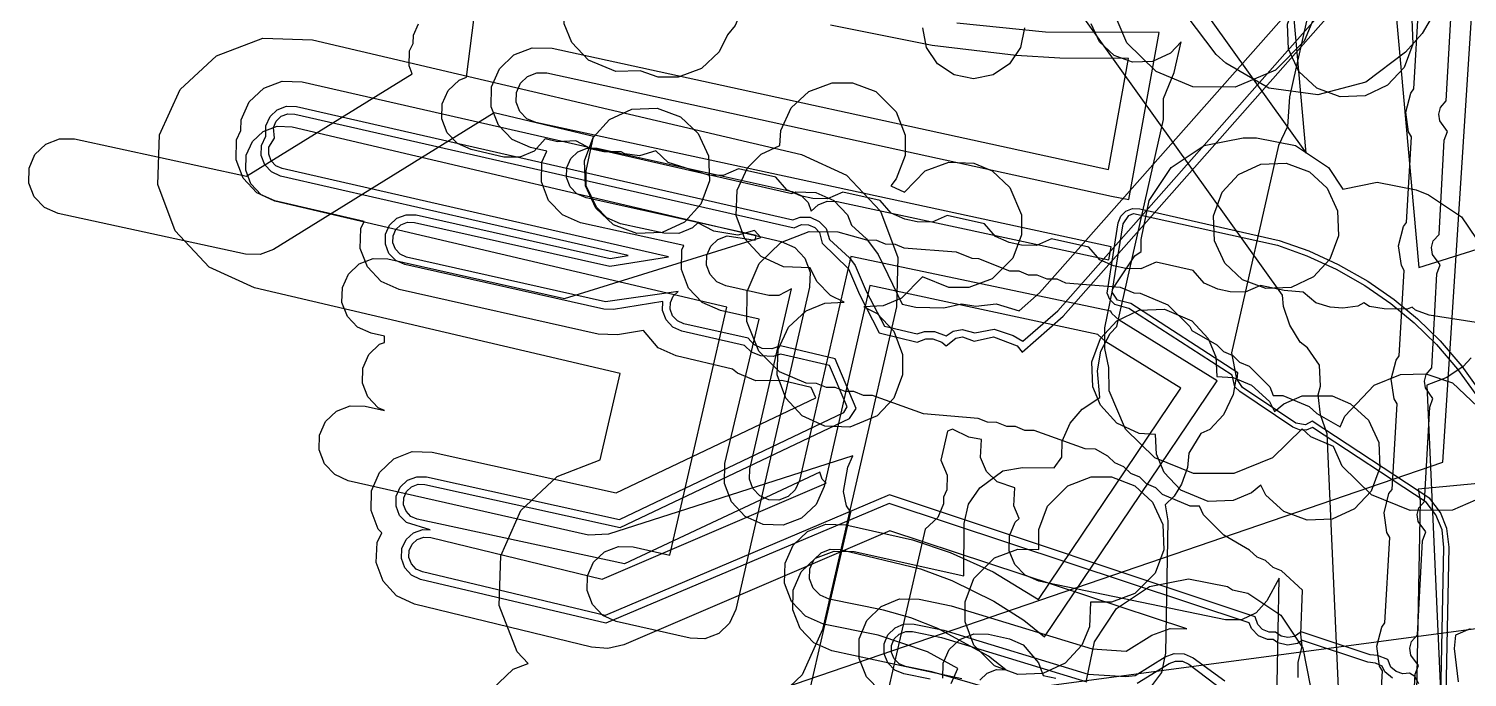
# Model space of a CAD drawing. Header units: metres. Extents: x -3943 to -3664, y 4962 to 6622.
# Drawn here: x -3863.7 to -3807.2, y 5293 to 5318.5 of the extents above; entities that cross this region are included whole.
import ezdxf

# ---------------------------------------------------------------- set-up
doc = ezdxf.new("R2010")
doc.units = ezdxf.units.M
doc.layers.add('AI_GREENING_EXCLUSIONS', color=1, linetype='Continuous')

msp = doc.modelspace()

# ---------------------------------------------------------------- linework, layer by layer
at = {"layer": 'AI_GREENING_EXCLUSIONS'}
for points in [[(-3814.358, 5378.012), (-3812.26, 5345.441), (-3812.079, 5345.189), (-3811.807, 5344.461), (-3811.699, 5343.688), (-3811.79, 5343.335), (-3811.586, 5340.554), (-3811.444, 5340.22), (-3811.437, 5339.44), (-3811.6, 5338.676), (-3811.734, 5338.423), (-3809.107, 5309.119), (-3788.852, 5315.478)], [(-3814.358, 5378.012), (-3812.26, 5345.441), (-3812.079, 5345.189), (-3811.807, 5344.461), (-3811.699, 5343.688), (-3811.79, 5343.335), (-3811.586, 5340.554), (-3811.444, 5340.22), (-3811.437, 5339.44), (-3811.6, 5338.676), (-3811.734, 5338.423), (-3809.107, 5309.119), (-3788.852, 5315.478)], [(-3820.929, 5323.958), (-3813.525, 5313.607), (-3815.681, 5337.655)], [(-3820.929, 5323.958), (-3813.525, 5313.607), (-3815.681, 5337.655)], [(-3793.087, 5304.814), (-3808.696, 5307.247), (-3809.229, 5307.438), (-3809.366, 5307.559), (-3809.563, 5307.475), (-3810.466, 5307.495), (-3811.044, 5307.59), (-3811.262, 5307.726), (-3811.505, 5307.591), (-3812.086, 5307.523), (-3812.584, 5307.564), (-3813.147, 5307.724), (-3813.642, 5308.151), (-3814.397, 5308.212), (-3815.327, 5308.405), (-3815.926, 5308.143), (-3816.511, 5308.157), (-3816.999, 5308.266), (-3817.534, 5308.503), (-3817.965, 5308.995), (-3819.428, 5309.322), (-3820.027, 5309.06), (-3820.612, 5309.074), (-3821.1, 5309.183), (-3821.635, 5309.42), (-3822.066, 5309.911), (-3823.529, 5310.238), (-3824.128, 5309.977), (-3824.713, 5309.991), (-3825.201, 5310.1), (-3825.736, 5310.336), (-3826.167, 5310.828), (-3827.63, 5311.155), (-3828.229, 5310.894), (-3828.814, 5310.907), (-3829.302, 5311.017), (-3829.837, 5311.253), (-3830.268, 5311.745), (-3831.731, 5312.072), (-3832.33, 5311.81), (-3832.915, 5311.824), (-3833.403, 5311.933), (-3833.938, 5312.17), (-3834.368, 5312.661), (-3835.832, 5312.988), (-3836.431, 5312.726), (-3837.016, 5312.74), (-3838.592, 5313.246), (-3839.086, 5313.706), (-3839.718, 5313.503), (-3840.298, 5313.579), (-3840.444, 5313.662), (-3841.117, 5313.655), (-3841.605, 5313.764), (-3842.225, 5314.089), (-3842.947, 5314.058), (-3843.427, 5314.171), (-3843.858, 5313.693), (-3844.429, 5313.449), (-3845.051, 5313.458), (-3846.338, 5313.749), (-3846.873, 5313.987), (-3847.276, 5314.411), (-3847.486, 5314.958), (-3847.471, 5315.543), (-3847.233, 5316.077), (-3846.808, 5316.48), (-3846.524, 5316.589), (-3845.846, 5321.829)], [(-3810.138, 5292.981), (-3810.434, 5293.235), (-3810.547, 5293.459), (-3810.805, 5293.577), (-3811.104, 5293.614), (-3813.673, 5294.464), (-3813.876, 5294.338), (-3814.261, 5294.275), (-3814.641, 5294.364), (-3814.824, 5294.495), (-3815.049, 5294.497), (-3815.408, 5294.65), (-3815.681, 5294.928), (-3815.775, 5295.159), (-3829.912, 5299.848), (-3841.049, 5295.14), (-3848.325, 5296.863), (-3848.679, 5297.028), (-3848.943, 5297.315), (-3849.076, 5297.682), (-3849.059, 5298.072), (-3848.895, 5298.425), (-3848.607, 5298.689), (-3848.241, 5298.823), (-3847.942, 5298.81), (-3848.875, 5299.094), (-3849.145, 5299.376), (-3849.286, 5299.739), (-3849.278, 5300.129), (-3849.121, 5300.487), (-3848.839, 5300.757), (-3848.476, 5300.898), (-3848.086, 5300.89), (-3840.513, 5299.216), (-3831.693, 5303.414), (-3831.558, 5303.641), (-3832.257, 5305.264), (-3834.182, 5305.718), (-3834.464, 5305.621), (-3834.957, 5305.64), (-3835.318, 5305.791), (-3835.599, 5306.047), (-3838.054, 5306.614), (-3838.41, 5306.775), (-3838.676, 5307.06), (-3838.814, 5307.425), (-3838.802, 5307.778), (-3840.749, 5307.463), (-3841.128, 5307.475), (-3848.94, 5309.231), (-3849.296, 5309.389), (-3849.565, 5309.672), (-3849.706, 5310.036), (-3849.696, 5310.426), (-3849.538, 5310.782), (-3849.255, 5311.051), (-3848.891, 5311.192), (-3848.501, 5311.182), (-3840.878, 5309.468), (-3840.162, 5309.584), (-3853.825, 5312.709), (-3854.181, 5312.869), (-3854.449, 5313.153), (-3854.587, 5313.518), (-3854.575, 5313.908), (-3854.402, 5314.276), (-3854.399, 5314.688), (-3854.239, 5315.044), (-3853.955, 5315.311), (-3853.59, 5315.45), (-3853.2, 5315.438), (-3833.697, 5310.988), (-3833.405, 5311.1), (-3833.015, 5311.089), (-3832.659, 5310.93), (-3832.39, 5310.647), (-3832.253, 5310.212), (-3831.472, 5309.502), (-3831.243, 5309.195), (-3830.813, 5308.183), (-3830.102, 5306.815), (-3828.811, 5306.51), (-3828.529, 5306.606), (-3828.134, 5306.606), (-3827.674, 5306.435), (-3827.404, 5306.611), (-3827.044, 5306.687), (-3826.541, 5306.545), (-3825.788, 5306.696), (-3825.038, 5306.451), (-3824.655, 5306.22), (-3823.288, 5307.411), (-3811.793, 5320.447)], [(-3809.108, 5292.758), (-3809.266, 5293.053), (-3809.473, 5293.176), (-3809.731, 5293.157), (-3809.991, 5293.242), (-3810.198, 5293.42), (-3810.325, 5293.713), (-3810.726, 5293.869), (-3811.01, 5293.899), (-3813.724, 5294.797), (-3813.981, 5294.619), (-3814.251, 5294.575), (-3814.517, 5294.637), (-3814.728, 5294.789), (-3814.988, 5294.791), (-3815.239, 5294.898), (-3815.43, 5295.093), (-3815.532, 5295.395), (-3829.9, 5300.18), (-3841.073, 5295.439), (-3848.254, 5297.155), (-3848.501, 5297.27), (-3848.686, 5297.471), (-3848.78, 5297.728), (-3848.768, 5298.001), (-3848.653, 5298.248), (-3848.451, 5298.433), (-3848.195, 5298.526), (-3847.922, 5298.515), (-3841.192, 5296.872), (-3832.391, 5300.637), (-3832.542, 5300.798), (-3832.639, 5301.082), (-3840.314, 5297.47), (-3848.453, 5299.23), (-3848.703, 5299.34), (-3848.892, 5299.537), (-3848.991, 5299.792), (-3848.985, 5300.065), (-3848.875, 5300.315), (-3848.678, 5300.504), (-3848.423, 5300.603), (-3848.15, 5300.597), (-3840.477, 5298.901), (-3831.472, 5303.188), (-3831.203, 5303.574), (-3832.041, 5305.522), (-3834.177, 5306.038), (-3834.523, 5305.915), (-3834.898, 5305.934), (-3835.23, 5306.094), (-3835.455, 5306.336), (-3837.986, 5306.907), (-3838.235, 5307.019), (-3838.422, 5307.219), (-3838.518, 5307.474), (-3838.509, 5307.747), (-3838.396, 5307.996), (-3838.201, 5308.179), (-3841.062, 5307.768), (-3848.874, 5309.524), (-3849.124, 5309.634), (-3849.312, 5309.832), (-3849.41, 5310.087), (-3849.403, 5310.36), (-3849.293, 5310.61), (-3849.095, 5310.798), (-3848.84, 5310.896), (-3848.567, 5310.889), (-3840.887, 5309.163), (-3838.588, 5309.534), (-3853.758, 5313.001), (-3854.007, 5313.113), (-3854.194, 5313.312), (-3854.291, 5313.567), (-3854.283, 5313.84), (-3854.057, 5314.196), (-3854.106, 5314.621), (-3853.994, 5314.87), (-3853.796, 5315.057), (-3853.54, 5315.154), (-3853.267, 5315.146), (-3833.649, 5310.669), (-3833.354, 5310.804), (-3833.081, 5310.797), (-3832.832, 5310.685), (-3832.644, 5310.487), (-3832.55, 5310.077), (-3831.514, 5309.065), (-3831.084, 5308.053), (-3830.31, 5306.556), (-3828.816, 5306.189), (-3828.47, 5306.312), (-3828.193, 5306.312), (-3827.843, 5306.187), (-3827.667, 5306.037), (-3827.289, 5306.334), (-3827.037, 5306.387), (-3826.575, 5306.223), (-3825.813, 5306.397), (-3824.884, 5306.036), (-3824.692, 5305.79), (-3823.075, 5307.199), (-3811.374, 5320.474)], [(-3830.255, 5292.474), (-3830.803, 5293.029), (-3831.097, 5293.752), (-3831.091, 5294.533), (-3830.788, 5295.252), (-3830.232, 5295.8), (-3829.509, 5296.093), (-3828.729, 5296.088), (-3827.477, 5295.821), (-3821.932, 5294.13), (-3820.601, 5294.048), (-3819.599, 5294.666), (-3818.868, 5294.938), (-3818.22, 5294.915), (-3829.883, 5298.773), (-3840.344, 5294.298), (-3840.966, 5294.144), (-3841.605, 5294.194), (-3848.562, 5295.892), (-3849.27, 5296.221), (-3849.797, 5296.796), (-3850.064, 5297.529), (-3850.031, 5298.309), (-3849.851, 5298.695), (-3849.988, 5298.838), (-3850.271, 5299.565), (-3850.254, 5300.345), (-3849.941, 5301.06), (-3849.377, 5301.6), (-3848.65, 5301.883), (-3847.87, 5301.867), (-3840.633, 5300.267), (-3832.799, 5303.995), (-3832.976, 5304.405), (-3834.135, 5304.675), (-3835.155, 5304.66), (-3835.877, 5304.962), (-3836.065, 5305.124), (-3838.281, 5305.64), (-3838.992, 5305.962), (-3839.567, 5306.641), (-3840.59, 5306.476), (-3841.347, 5306.499), (-3849.159, 5308.255), (-3849.872, 5308.572), (-3850.41, 5309.137), (-3850.691, 5309.865), (-3850.672, 5310.645), (-3850.546, 5310.928), (-3854.049, 5311.734), (-3854.761, 5312.054), (-3855.296, 5312.622), (-3855.573, 5313.352), (-3855.55, 5314.132), (-3855.386, 5314.497), (-3855.373, 5314.912), (-3855.053, 5315.624), (-3854.485, 5316.159), (-3853.756, 5316.436), (-3852.976, 5316.413), (-3833.738, 5312.022), (-3833.574, 5312.085), (-3832.794, 5312.064), (-3832.081, 5311.746), (-3831.544, 5311.18), (-3831.391, 5310.78), (-3830.799, 5310.242), (-3830.341, 5309.627), (-3829.408, 5307.681), (-3828.859, 5307.553), (-3827.77, 5307.538), (-3827.066, 5307.687), (-3826.51, 5307.595), (-3825.708, 5307.693), (-3824.807, 5307.414), (-3824, 5308.118), (-3813.191, 5320.359)], [(-3811.231, 5269.663), (-3812.706, 5302.586), (-3812.972, 5303.334), (-3813.063, 5304.109), (-3812.964, 5304.46), (-3813.006, 5305.285), (-3813.476, 5305.962), (-3813.767, 5306.177), (-3814.169, 5306.846), (-3814.417, 5307.586), (-3814.456, 5308.032), (-3822.981, 5319.951)], [(-3811.231, 5269.663), (-3812.706, 5302.586), (-3812.972, 5303.334), (-3813.063, 5304.109), (-3812.964, 5304.46), (-3813.006, 5305.285), (-3813.476, 5305.962), (-3813.767, 5306.177), (-3814.169, 5306.846), (-3814.417, 5307.586), (-3814.456, 5308.032), (-3822.981, 5319.951)], [(-3785.638, 5315.115), (-3813.249, 5319.978), (-3814.188, 5315.82), (-3814.261, 5314.658), (-3814.621, 5313.904), (-3816.459, 5305.767), (-3816.284, 5304.807), (-3816.396, 5304.123), (-3816.774, 5303.324), (-3817.31, 5302.757), (-3817.665, 5302.599), (-3818.142, 5301.819), (-3818.185, 5301.259), (-3818.43, 5300.609), (-3818.712, 5300.134), (-3819.073, 5299.789), (-3818.96, 5299.165), (-3819.05, 5293.965), (-3819.216, 5293.202), (-3819.718, 5292.524)], [(-3813.009, 5319.452), (-3813.613, 5318.007), (-3814.736, 5316.863), (-3816.322, 5316.2), (-3817.983, 5316.216), (-3819.428, 5316.82), (-3820.572, 5317.943), (-3821.219, 5319.452)], [(-3810.721, 5289.906), (-3810.527, 5293.267), (-3810.642, 5293.46), (-3810.752, 5294.233), (-3810.559, 5294.989), (-3810.437, 5295.151), (-3810.243, 5298.512), (-3810.357, 5298.706), (-3810.468, 5299.478), (-3810.275, 5300.234), (-3810.153, 5300.397), (-3809.958, 5303.758), (-3810.073, 5303.951), (-3810.184, 5304.724), (-3809.99, 5305.48), (-3809.869, 5305.642), (-3809.674, 5309.003), (-3809.789, 5309.197), (-3809.899, 5309.969), (-3809.706, 5310.725), (-3809.584, 5310.888), (-3809.39, 5314.249), (-3809.505, 5314.442), (-3809.615, 5315.215), (-3809.422, 5315.971), (-3809.3, 5316.133), (-3809.106, 5319.494)], [(-3809.445, 5289.437), (-3809.244, 5293.135), (-3809.117, 5293.479), (-3809.415, 5293.892), (-3809.454, 5294.163), (-3809.386, 5294.427), (-3809.161, 5294.683), (-3808.96, 5298.38), (-3808.832, 5298.725), (-3809.131, 5299.138), (-3809.17, 5299.408), (-3809.102, 5299.673), (-3808.876, 5299.928), (-3808.676, 5303.626), (-3808.548, 5303.97), (-3808.847, 5304.383), (-3808.886, 5304.654), (-3808.818, 5304.918), (-3808.592, 5305.174), (-3808.392, 5308.871), (-3808.264, 5309.216), (-3808.563, 5309.629), (-3808.601, 5309.899), (-3808.534, 5310.164), (-3808.308, 5310.419), (-3808.107, 5314.117), (-3807.98, 5314.461), (-3808.278, 5314.874), (-3808.317, 5315.145), (-3808.249, 5315.409), (-3808.024, 5315.665), (-3807.823, 5319.362)], [(-3833.226, 5291.642), (-3831.423, 5299.51), (-3831.588, 5299.748), (-3831.712, 5300.319), (-3831.541, 5301.266), (-3831.336, 5301.722), (-3840.939, 5298.64), (-3841.728, 5298.605), (-3851.163, 5300.74), (-3851.698, 5300.978), (-3852.1, 5301.402), (-3852.31, 5301.949), (-3852.295, 5302.534), (-3852.057, 5303.068), (-3851.632, 5303.471), (-3851.086, 5303.681), (-3850.501, 5303.666), (-3849.741, 5303.494), (-3849.994, 5303.606), (-3850.397, 5304.03), (-3850.608, 5304.576), (-3850.594, 5305.161), (-3850.356, 5305.696), (-3849.933, 5306.099), (-3849.742, 5306.173), (-3849.735, 5306.415), (-3850.263, 5306.533), (-3850.798, 5306.771), (-3851.201, 5307.195), (-3851.412, 5307.741), (-3851.397, 5308.326), (-3851.16, 5308.861), (-3850.736, 5309.264), (-3850.189, 5309.475), (-3849.604, 5309.46), (-3842.667, 5307.899), (-3834.958, 5310.295), (-3835.203, 5310.576), (-3835.859, 5310.384), (-3836.807, 5310.545), (-3837.431, 5310.869), (-3837.636, 5310.67), (-3838.181, 5310.454), (-3838.766, 5310.464), (-3840.471, 5310.831), (-3841.009, 5311.063), (-3841.416, 5311.484), (-3841.823, 5312.325), (-3841.814, 5312.91), (-3841.523, 5314.262), (-3845.437, 5315.197), (-3854.096, 5309.83), (-3854.632, 5309.627), (-3855.204, 5309.639), (-3862.559, 5311.236), (-3863.096, 5311.469), (-3863.503, 5311.89), (-3863.717, 5312.435), (-3863.707, 5313.02), (-3863.474, 5313.556), (-3863.053, 5313.963), (-3862.508, 5314.178), (-3861.923, 5314.167), (-3855.161, 5312.7), (-3848.66, 5316.729), (-3848.776, 5317.044), (-3848.754, 5317.629), (-3848.62, 5317.921), (-3848.608, 5318.242), (-3848.402, 5318.69)], [(-3827.478, 5292.768), (-3827.217, 5293.364), (-3828.407, 5294.015), (-3830.35, 5294.677), (-3832.493, 5295.108), (-3833.206, 5295.424), (-3833.744, 5295.989), (-3834.025, 5296.718), (-3834.005, 5297.498), (-3833.689, 5298.211), (-3833.124, 5298.749), (-3832.396, 5299.03), (-3831.615, 5299.01), (-3828.992, 5298.417), (-3827.51, 5297.923), (-3825.829, 5297.16), (-3824.047, 5296.077), (-3818.453, 5304.372), (-3821.402, 5306.198), (-3821.714, 5306.488), (-3830.667, 5308.406), (-3832.467, 5300.519), (-3832.787, 5299.807), (-3833.355, 5299.272), (-3834.084, 5298.995), (-3834.864, 5299.018), (-3835.576, 5299.338), (-3836.111, 5299.906), (-3836.389, 5300.635), (-3836.365, 5301.415), (-3835.015, 5307.081), (-3836.544, 5307.426), (-3837.257, 5307.743), (-3837.795, 5308.308), (-3838.075, 5309.036), (-3838.056, 5309.817), (-3837.985, 5309.975), (-3842.038, 5310.871), (-3842.752, 5311.185), (-3843.292, 5311.749), (-3843.575, 5312.476), (-3843.558, 5313.256), (-3843.366, 5313.693), (-3844.004, 5313.831), (-3844.719, 5314.142), (-3845.261, 5314.704), (-3845.547, 5315.43), (-3845.533, 5316.21), (-3845.221, 5316.926), (-3844.659, 5317.468), (-3843.933, 5317.753), (-3843.153, 5317.739), (-3821.299, 5312.97), (-3820.506, 5317.332), (-3823.206, 5317.335), (-3824.928, 5317.449), (-3828.225, 5317.843), (-3832.224, 5318.631)], [(-3826.345, 5292.91), (-3826.063, 5293.18), (-3825.7, 5293.322), (-3825.335, 5293.314), (-3826.01, 5293.842), (-3828.002, 5294.932), (-3829.059, 5295.347), (-3830.13, 5295.652), (-3832.273, 5296.083), (-3832.63, 5296.242), (-3832.899, 5296.524), (-3833.039, 5296.888), (-3833.03, 5297.278), (-3832.872, 5297.635), (-3832.589, 5297.904), (-3832.225, 5298.044), (-3831.835, 5298.035), (-3828.686, 5297.279), (-3827.454, 5296.822), (-3825.807, 5296.008), (-3824.625, 5295.261), (-3823.809, 5294.609), (-3817.021, 5304.662), (-3820.876, 5307.048), (-3821.161, 5307.314), (-3821.199, 5307.4), (-3831.417, 5309.551), (-3833.442, 5300.743), (-3833.602, 5300.387), (-3833.886, 5300.119), (-3834.25, 5299.981), (-3834.64, 5299.992), (-3834.996, 5300.152), (-3835.264, 5300.436), (-3835.402, 5300.801), (-3835.391, 5301.191), (-3833.755, 5308.282), (-3834.254, 5308.013), (-3834.644, 5308.023), (-3836.324, 5308.401), (-3836.681, 5308.56), (-3836.95, 5308.843), (-3837.09, 5309.207), (-3837.08, 5309.597), (-3836.922, 5309.953), (-3836.639, 5310.222), (-3836.275, 5310.362), (-3835.18, 5310.194), (-3835.141, 5310.37), (-3841.822, 5311.848), (-3842.179, 5312.005), (-3842.449, 5312.286), (-3842.59, 5312.65), (-3842.582, 5313.04), (-3842.425, 5313.397), (-3842.143, 5313.667), (-3841.78, 5313.809), (-3841.389, 5313.8), (-3833.729, 5312.105), (-3833.371, 5311.948), (-3833.1, 5311.665), (-3832.971, 5311.329), (-3832.707, 5311.58), (-3832.347, 5311.721), (-3831.96, 5311.714), (-3821.282, 5309.414), (-3821.187, 5309.927), (-3843.791, 5314.808), (-3844.149, 5314.964), (-3844.42, 5315.244), (-3844.562, 5315.608), (-3844.555, 5315.998), (-3844.4, 5316.355), (-3844.119, 5316.626), (-3843.756, 5316.769), (-3843.366, 5316.762), (-3821.183, 5311.921), (-3820.495, 5311.79), (-3819.305, 5318.343), (-3823.776, 5318.368), (-3827.251, 5318.712)], [(-3827.055, 5292.955), (-3832.163, 5294.055), (-3832.877, 5294.37), (-3833.416, 5294.935), (-3833.698, 5295.662), (-3833.68, 5296.443), (-3833.365, 5297.156), (-3832.801, 5297.695), (-3832.073, 5297.977), (-3831.293, 5297.959), (-3826.981, 5296.998), (-3826.964, 5299.057), (-3826.798, 5299.819), (-3826.353, 5300.46), (-3825.443, 5301.126), (-3824.675, 5301.265), (-3823.431, 5301.244), (-3823.133, 5301.668), (-3823.119, 5302.289), (-3822.804, 5303.003), (-3822.33, 5303.547), (-3821.631, 5304.004), (-3821.732, 5305.061), (-3821.603, 5305.83), (-3821.225, 5306.527), (-3820.972, 5306.8), (-3819.136, 5314.929), (-3819.135, 5315.759), (-3818.718, 5316.778), (-3818.446, 5317.983), (-3818.859, 5317.537), (-3819.567, 5317.21), (-3820.347, 5317.18), (-3821.079, 5317.45), (-3821.652, 5317.98), (-3821.979, 5318.689)], [(-3824.595, 5318.531), (-3824.747, 5317.766), (-3825.181, 5317.117), (-3825.829, 5316.683), (-3826.595, 5316.531), (-3827.36, 5316.683), (-3828.009, 5317.117), (-3828.443, 5317.766), (-3828.595, 5318.531)], [(-3846.097, 5291.99), (-3844.68, 5293.331), (-3844.099, 5293.553), (-3844.534, 5294.012), (-3845.23, 5295.835), (-3845.176, 5297.785), (-3844.379, 5299.566), (-3842.962, 5300.907), (-3841.263, 5301.556), (-3840.484, 5304.952), (-3854.854, 5308.321), (-3856.63, 5309.129), (-3857.962, 5310.554), (-3858.647, 5312.381), (-3858.581, 5314.331), (-3857.773, 5316.107), (-3856.348, 5317.438), (-3854.521, 5318.123), (-3852.571, 5318.057), (-3833.357, 5313.552), (-3831.587, 5312.748), (-3830.256, 5311.329), (-3829.568, 5309.51), (-3829.625, 5307.566), (-3832.53, 5294.896), (-3832.53, 5294.896), (-3833.328, 5293.117), (-3834.069, 5292.417)], [(-3806.276, 5300.232), (-3807.785, 5299.585), (-3809.446, 5299.569), (-3810.968, 5300.189), (-3812.112, 5301.312), (-3812.452, 5302.086), (-3813.352, 5302.462), (-3813.692, 5302.782), (-3814.851, 5301.637), (-3816.373, 5301.017), (-3817.957, 5301.017), (-3819.479, 5301.637), (-3820.623, 5302.76), (-3821.27, 5304.269), (-3821.286, 5305.189), (-3821.435, 5305.939), (-3821.435, 5306.741), (-3821.131, 5308.272), (-3820.263, 5309.569), (-3820.006, 5309.741), (-3820.006, 5309.741), (-3820.006, 5310.217), (-3819.702, 5311.748), (-3818.834, 5313.045), (-3817.537, 5313.913), (-3816.006, 5314.217), (-3815.484, 5314.212), (-3813.953, 5313.908), (-3812.656, 5313.04), (-3812.087, 5312.189), (-3810.74, 5312.465), (-3809.208, 5312.169), (-3808.726, 5311.967), (-3807.424, 5311.107), (-3806.55, 5309.814)], [(-3808.985, 5255.166), (-3808.116, 5298.115), (-3808.191, 5298.81), (-3808.429, 5299.394), (-3808.817, 5299.891), (-3813.278, 5302.832), (-3813.523, 5302.732), (-3813.795, 5302.733), (-3814.047, 5302.838), (-3816.14, 5304.242), (-3816.331, 5304.432), (-3816.438, 5304.882), (-3820.492, 5307.512), (-3821.047, 5307.667), (-3821.244, 5307.857), (-3821.352, 5308.107), (-3820.911, 5310.866), (-3820.807, 5311.127), (-3820.609, 5311.326), (-3820.348, 5311.431), (-3820.068, 5311.425), (-3820.068, 5311.425), (-3814.59, 5310.177), (-3813.43, 5309.765), (-3812.266, 5309.235), (-3811.112, 5308.579), (-3810.078, 5307.862), (-3809.159, 5307.103), (-3808.266, 5306.231), (-3807.415, 5305.241), (-3806.688, 5304.228)], [(-3808.785, 5255.162), (-3807.915, 5298.124), (-3807.996, 5298.859), (-3808.254, 5299.495), (-3808.676, 5300.036), (-3813.298, 5303.084), (-3813.561, 5302.929), (-3813.935, 5303.004), (-3816.029, 5304.408), (-3816.24, 5304.722), (-3816.217, 5304.977), (-3820.417, 5307.701), (-3820.939, 5307.835), (-3821.157, 5308.149), (-3820.714, 5310.83), (-3820.498, 5311.159), (-3820.312, 5311.234), (-3814.657, 5309.988), (-3813.497, 5309.577), (-3813.497, 5309.577), (-3812.35, 5309.053), (-3811.226, 5308.414), (-3810.205, 5307.708), (-3809.286, 5306.949), (-3808.406, 5306.088), (-3807.577, 5305.124), (-3806.859, 5304.126)], [(-3813.844, 5293.01), (-3813.844, 5293.599), (-3813.687, 5294.245), (-3813.735, 5294.714), (-3813.668, 5296.435), (-3814.493, 5297.195), (-3814.828, 5297.33), (-3815.121, 5297.605), (-3815.456, 5297.74), (-3815.749, 5298.015), (-3816.763, 5298.594), (-3817.569, 5299.399), (-3817.717, 5299.739), (-3818.088, 5299.745), (-3819.172, 5300.198), (-3819.438, 5300.461), (-3819.797, 5300.611), (-3820.064, 5300.874), (-3820.423, 5301.025), (-3820.69, 5301.287), (-3821.049, 5301.438), (-3821.316, 5301.701), (-3821.806, 5301.979), (-3822.214, 5301.998), (-3824.216, 5302.715), (-3824.577, 5302.718), (-3824.949, 5302.873), (-3825.294, 5302.873), (-3825.682, 5303.031), (-3826.043, 5303.034), (-3826.416, 5303.189), (-3828.568, 5303.367), (-3830.57, 5304.084), (-3830.915, 5304.084), (-3831.304, 5304.242), (-3831.648, 5304.242), (-3832.037, 5304.4), (-3832.381, 5304.4), (-3832.77, 5304.558), (-3833.175, 5304.574), (-3834.226, 5305.023), (-3835.037, 5305.833), (-3835.511, 5306.992), (-3835.493, 5308.178), (-3835.019, 5309.27), (-3834.168, 5310.093), (-3833.06, 5310.53), (-3831.927, 5310.519), (-3830.806, 5310.203), (-3830.415, 5310.194), (-3830.072, 5310.045), (-3829.681, 5310.036), (-3829.339, 5309.887), (-3827.284, 5309.729), (-3826.66, 5309.489), (-3826.407, 5309.475), (-3825.185, 5308.992), (-3824.824, 5308.989), (-3824.451, 5308.834), (-3824.107, 5308.834), (-3823.718, 5308.677), (-3823.327, 5308.667), (-3822.985, 5308.519), (-3820.832, 5308.34), (-3820.306, 5308.12), (-3820.306, 5308.12), (-3820.053, 5308.106), (-3818.97, 5307.653), (-3818.104, 5306.805), (-3818.019, 5306.638), (-3817.038, 5306.073), (-3816.774, 5305.814), (-3816.412, 5305.66), (-3816.149, 5305.4), (-3815.774, 5305.238), (-3814.963, 5304.427), (-3814.821, 5304.094), (-3814.448, 5304.087), (-3813.41, 5303.659), (-3813.107, 5303.38), (-3812.19, 5302.854), (-3812.014, 5303.278), (-3810.853, 5304.5), (-3809.823, 5304.907), (-3808.829, 5304.934), (-3807.779, 5304.582), (-3806.555, 5303.423)], [(-3807.049, 5305.572), (-3807.357, 5305.23), (-3807.996, 5304.789), (-3808.787, 5304.495), (-3807.252, 5270.212)], [(-3807.049, 5305.572), (-3807.357, 5305.23), (-3807.996, 5304.789), (-3808.787, 5304.495), (-3807.252, 5270.212)], [(-3814.903, 5280.354), (-3814.595, 5296.905), (-3815.078, 5296.022), (-3815.492, 5295.544), (-3816.066, 5295.279), (-3816.699, 5295.274), (-3824.026, 5296.796), (-3824.565, 5297.025), (-3824.975, 5297.442), (-3825.195, 5297.984), (-3825.19, 5298.57), (-3824.961, 5299.109), (-3824.806, 5299.261), (-3825.019, 5299.756), (-3824.981, 5300.456), (-3825.672, 5300.7), (-3826.092, 5301.108), (-3826.323, 5301.646), (-3826.281, 5302.357), (-3826.779, 5302.446), (-3827.428, 5302.762), (-3827.619, 5302.685), (-3827.879, 5301.546), (-3827.634, 5300.96), (-3827.651, 5300.375), (-3827.776, 5300.096), (-3827.776, 5299.833), (-3827.999, 5299.292), (-3828.499, 5298.842), (-3830.301, 5290.972)], [(-3787.4, 5302.466), (-3809.134, 5300.407), (-3809.054, 5299.961), (-3809.194, 5292.443)], [(-3822.155, 5292.885), (-3821.851, 5294.416), (-3820.984, 5295.714), (-3819.686, 5296.581), (-3818.155, 5296.885), (-3816.625, 5296.581), (-3816.425, 5296.448), (-3815.823, 5296.328), (-3814.525, 5295.461), (-3813.658, 5294.163), (-3813.353, 5292.632)], [(-3828.308, 5292.938), (-3829.334, 5293.15), (-3829.694, 5293.301), (-3829.968, 5293.579), (-3830.115, 5293.941), (-3830.112, 5294.331), (-3829.96, 5294.69), (-3829.682, 5294.964), (-3829.321, 5295.111), (-3828.93, 5295.108), (-3827.769, 5294.864), (-3822.094, 5293.133), (-3820.619, 5293.047), (-3820.254, 5293.087), (-3819.074, 5293.815), (-3818.709, 5293.951), (-3818.319, 5293.937), (-3817.965, 5293.775), (-3816.728, 5292.884)], [(-3825.219, 5292.361), (-3828.234, 5293.229), (-3829.274, 5293.443), (-3829.525, 5293.55), (-3829.717, 5293.744), (-3829.82, 5293.997), (-3829.818, 5294.27), (-3829.712, 5294.522), (-3829.517, 5294.714), (-3829.264, 5294.816), (-3828.991, 5294.814), (-3827.857, 5294.578), (-3822.142, 5292.834)], [(-3827.804, 5292.98), (-3827.792, 5293.566), (-3827.558, 5294.102), (-3827.136, 5294.507), (-3826.591, 5294.721), (-3826.006, 5294.709), (-3825.189, 5294.53), (-3824.653, 5294.296), (-3824.048, 5293.58), (-3823.857, 5293.09), (-3823.37, 5292.98)], [(-3807.09, 5294.924), (-3807.663, 5294.668), (-3807.715, 5294.146), (-3807.552, 5292.835)], [(-3820.172, 5292.785), (-3818.917, 5293.56), (-3818.661, 5293.655), (-3818.388, 5293.645), (-3818.14, 5293.532), (-3816.728, 5292.459)]]:
    msp.add_lwpolyline(points, dxfattribs=at)
for points in [[(-3808.163, 5301.474), (-3806.545, 5326.452), (-3844.451, 5321.392), (-3812.293, 5332.411), (-3810.096, 5366.333), (-3805.862, 5334.614), (-3804.803, 5326.685), (-3765.155, 5331.977), (-3797.313, 5320.959), (-3798.931, 5295.981), (-3761.025, 5301.041), (-3793.183, 5290.022), (-3795.381, 5256.1), (-3799.615, 5287.818), (-3800.673, 5295.748), (-3840.322, 5290.455), (-3808.163, 5301.474)], [(-3808.217, 5323.819), (-3807.722, 5321.932), (-3807.986, 5319.999), (-3808.97, 5318.315), (-3809.626, 5317.574), (-3811.18, 5316.395), (-3813.067, 5315.899), (-3815, 5316.164), (-3816.684, 5317.148), (-3817.065, 5317.484), (-3818.244, 5319.038), (-3818.74, 5320.925), (-3818.475, 5322.858), (-3817.491, 5324.543), (-3816.835, 5325.283), (-3815.282, 5326.463), (-3813.395, 5326.958), (-3811.462, 5326.694), (-3809.777, 5325.71), (-3809.397, 5325.373), (-3808.217, 5323.819)], [(-3839.774, 5321.719), (-3839.391, 5322.05), (-3838.668, 5322.352), (-3837.682, 5322.391), (-3836.606, 5321.943), (-3835.959, 5321.244), (-3835.618, 5320.327), (-3835.657, 5319.341), (-3835.959, 5318.618), (-3836.263, 5318.263), (-3836.587, 5317.584), (-3837.286, 5316.937), (-3838.203, 5316.596), (-3838.995, 5316.596), (-3839.699, 5316.848), (-3840.652, 5316.816), (-3841.728, 5317.264), (-3842.375, 5317.963), (-3842.677, 5318.686), (-3842.716, 5319.672), (-3842.268, 5320.748), (-3841.569, 5321.395), (-3840.652, 5321.736), (-3839.774, 5321.719)], [(-3811.404, 5320.746), (-3810.487, 5320.405), (-3809.788, 5319.758), (-3809.379, 5318.876), (-3809.34, 5317.89), (-3809.681, 5316.973), (-3810.328, 5316.274), (-3811.21, 5315.865), (-3812.196, 5315.826), (-3813.113, 5316.167), (-3813.812, 5316.814), (-3814.221, 5317.696), (-3814.26, 5318.682), (-3813.919, 5319.599), (-3813.272, 5320.298), (-3812.39, 5320.707), (-3811.404, 5320.746)], [(-3832.445, 5307.721), (-3831.681, 5307.76), (-3832.212, 5308.023), (-3832.752, 5308.563), (-3833.021, 5309.109), (-3834.058, 5309.138), (-3834.939, 5309.547), (-3835.586, 5310.246), (-3835.928, 5311.163), (-3835.888, 5312.15), (-3835.479, 5313.031), (-3834.939, 5313.571), (-3834.211, 5313.916), (-3834.172, 5314.504), (-3833.763, 5315.386), (-3833.063, 5316.033), (-3832.147, 5316.374), (-3831.355, 5316.374), (-3830.438, 5316.033), (-3829.632, 5315.227), (-3829.29, 5314.31), (-3829.29, 5313.518), (-3829.632, 5312.601), (-3829.85, 5312.331), (-3829.311, 5312.076), (-3828.492, 5312.913), (-3827.575, 5313.254), (-3826.589, 5313.215), (-3825.866, 5312.913), (-3825.167, 5312.266), (-3824.719, 5311.19), (-3824.719, 5310.398), (-3825.06, 5309.481), (-3825.866, 5308.675), (-3826.783, 5308.334), (-3827.575, 5308.334), (-3828.608, 5308.753), (-3829.427, 5307.916), (-3830.15, 5307.614), (-3830.914, 5307.575), (-3830.383, 5307.312), (-3829.736, 5306.613), (-3829.395, 5305.696), (-3829.395, 5304.904), (-3829.736, 5303.987), (-3830.383, 5303.288), (-3831.459, 5302.84), (-3832.445, 5302.879), (-3833.327, 5303.288), (-3833.974, 5303.987), (-3834.315, 5304.904), (-3834.276, 5305.89), (-3833.867, 5306.772), (-3833.168, 5307.419), (-3832.445, 5307.721)], [(-3839.03, 5315.376), (-3838.114, 5315.035), (-3837.414, 5314.387), (-3837.005, 5313.506), (-3836.966, 5312.52), (-3837.307, 5311.603), (-3837.955, 5310.904), (-3838.836, 5310.494), (-3839.822, 5310.455), (-3840.739, 5310.797), (-3841.438, 5311.444), (-3841.847, 5312.325), (-3841.887, 5313.311), (-3841.545, 5314.228), (-3840.898, 5314.927), (-3840.017, 5315.337), (-3839.03, 5315.376)], [(-3833.037, 5308.348), (-3835.942, 5295.678), (-3836.181, 5295.144), (-3836.606, 5294.743), (-3837.153, 5294.534), (-3837.737, 5294.551), (-3840.634, 5295.211), (-3841.169, 5295.45), (-3841.571, 5295.875), (-3841.78, 5296.422), (-3841.763, 5297.007), (-3841.524, 5297.541), (-3841.099, 5297.943), (-3840.552, 5298.152), (-3839.967, 5298.136), (-3838.531, 5297.809), (-3836.295, 5307.564), (-3854.055, 5311.729), (-3854.588, 5311.971), (-3854.987, 5312.399), (-3855.193, 5312.947), (-3855.173, 5313.532), (-3854.931, 5314.064), (-3854.503, 5314.464), (-3853.955, 5314.669), (-3853.37, 5314.649), (-3834.157, 5310.144), (-3833.625, 5309.903), (-3833.226, 5309.477), (-3833.02, 5308.932), (-3833.037, 5308.348)], [(-3814.318, 5313.217), (-3813.401, 5312.876), (-3812.701, 5312.229), (-3812.292, 5311.347), (-3812.253, 5310.361), (-3812.594, 5309.444), (-3813.242, 5308.745), (-3814.123, 5308.336), (-3815.109, 5308.297), (-3816.026, 5308.638), (-3816.725, 5309.285), (-3817.134, 5310.167), (-3817.174, 5311.153), (-3816.832, 5312.07), (-3816.185, 5312.769), (-3815.304, 5313.178), (-3814.318, 5313.217)], [(-3821.955, 5305.411), (-3821.614, 5306.328), (-3820.967, 5307.027), (-3820.085, 5307.436), (-3819.099, 5307.475), (-3818.023, 5307.027), (-3817.376, 5306.328), (-3817.074, 5305.605), (-3817.035, 5304.839), (-3816.393, 5304.799), (-3815.671, 5304.497), (-3814.972, 5303.85), (-3814.768, 5303.46), (-3814.41, 5303.766), (-3813.688, 5304.069), (-3812.507, 5304.069), (-3811.785, 5303.766), (-3811.086, 5303.119), (-3810.676, 5302.238), (-3810.637, 5301.252), (-3810.979, 5300.335), (-3811.626, 5299.636), (-3812.507, 5299.226), (-3813.493, 5299.187), (-3814.41, 5299.528), (-3815.109, 5300.176), (-3815.313, 5300.565), (-3815.671, 5300.259), (-3816.393, 5299.957), (-3817.379, 5299.918), (-3818.455, 5300.366), (-3819.102, 5301.066), (-3819.405, 5301.788), (-3819.444, 5302.555), (-3820.085, 5302.594), (-3820.967, 5303.003), (-3821.614, 5303.702), (-3821.916, 5304.425), (-3821.955, 5305.411)], [(-3824.036, 5298.822), (-3823.695, 5299.739), (-3822.889, 5300.545), (-3821.972, 5300.886), (-3821.18, 5300.886), (-3820.263, 5300.545), (-3819.564, 5299.898), (-3819.155, 5299.016), (-3819.116, 5298.03), (-3819.457, 5297.113), (-3820.263, 5296.307), (-3821.18, 5295.966), (-3822.005, 5295.972), (-3822.044, 5294.999), (-3822.346, 5294.276), (-3822.993, 5293.577), (-3823.875, 5293.168), (-3824.861, 5293.129), (-3825.778, 5293.47), (-3826.584, 5294.276), (-3826.925, 5295.193), (-3826.925, 5295.985), (-3826.584, 5296.902), (-3825.778, 5297.708), (-3824.861, 5298.049), (-3824.036, 5298.043), (-3824.036, 5298.822)]]:
    msp.add_lwpolyline(points, close=True, dxfattribs=at)

doc.saveas('drawing.dxf')
